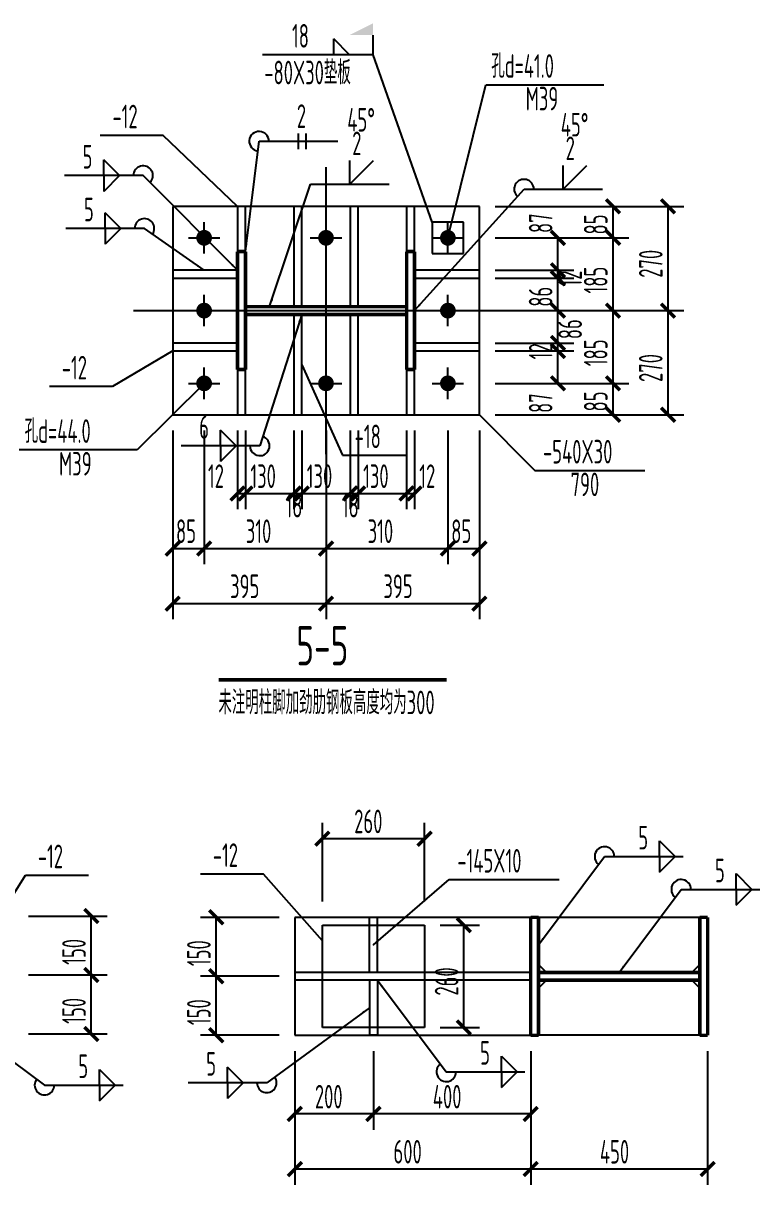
# Model space of a CAD drawing. Extents: x 9834882 to 10005569, y 1691670 to 2510806.
# Drawn here: x 9950872 to 9960239, y 1707308 to 1722075 of the extents above; entities that cross this region are included whole.
import ezdxf

# ---------------------------------------------------------------- set-up
doc = ezdxf.new("R2010")
doc.units = 0
doc.header["$LTSCALE"] = 1000
doc.header["$MEASUREMENT"] = 0
for name, color, linetype in [('10', 7, 'CONTINUOUS'), ('20', 2, 'CONTINUOUS'), ('尺寸标注', 86, 'CONTINUOUS'), ('焊缝标注', 6, 'CONTINUOUS'), ('编号标注', 253, 'CONTINUOUS'), ('螺栓孔标注', 6, 'CONTINUOUS'), ('钢板标注', 6, 'CONTINUOUS')]:
    doc.layers.add(name, color=color, linetype=linetype)
doc.styles.add('TSSD_REIN', font='atssdeng.shx', dxfattribs={"width": 0.7, "bigfont": 'atssdchn.shx'})

msp = doc.modelspace()

# ---------------------------------------------------------------- linework, layer by layer
at = {"layer": '10'}
for p, q in [((9954722.5, 1716596.9), (9954722.5, 1720246.9)), ((9953172.5, 1719146.9), (9953172.5, 1719546.9)), ((9954722.5, 1719146.9), (9954722.5, 1719546.9)), ((9956272.5, 1719146.9), (9956272.5, 1719546.9)), ((9952972.5, 1719346.9), (9953372.5, 1719346.9)), ((9954522.5, 1719346.9), (9954922.5, 1719346.9)), ((9956072.5, 1719346.9), (9956472.5, 1719346.9)), ((9953172.5, 1718221.9), (9953172.5, 1718621.9)), ((9956272.5, 1718221.9), (9956272.5, 1718621.9)), ((9952272.5, 1718421.9), (9957172.5, 1718421.9)), ((9952972.5, 1718421.9), (9953372.5, 1718421.9)), ((9956072.5, 1718421.9), (9956472.5, 1718421.9)), ((9953172.5, 1717296.9), (9953172.5, 1717696.9)), ((9954722.5, 1717296.9), (9954722.5, 1717696.9)), ((9956272.5, 1717296.9), (9956272.5, 1717696.9)), ((9952972.5, 1717496.9), (9953372.5, 1717496.9)), ((9954522.5, 1717496.9), (9954922.5, 1717496.9)), ((9956072.5, 1717496.9), (9956472.5, 1717496.9))]:
    msp.add_line(p, q, dxfattribs=at)
at = {"layer": '10', "const_width": 100}
for points in [[(9953222.5, 1719346.9, 1), (9953122.5, 1719346.9, 1), (9953222.5, 1719346.9, 1)], [(9954772.5, 1719346.9, 1), (9954672.5, 1719346.9, 1), (9954772.5, 1719346.9, 1)], [(9956322.5, 1719346.9, 1), (9956222.5, 1719346.9, 1), (9956322.5, 1719346.9, 1)], [(9953222.5, 1718421.9, 1), (9953122.5, 1718421.9, 1), (9953222.5, 1718421.9, 1)], [(9956322.5, 1718421.9, 1), (9956222.5, 1718421.9, 1), (9956322.5, 1718421.9, 1)], [(9953222.5, 1717496.9, 1), (9953122.5, 1717496.9, 1), (9953222.5, 1717496.9, 1)], [(9954772.5, 1717496.9, 1), (9954672.5, 1717496.9, 1), (9954772.5, 1717496.9, 1)], [(9956322.5, 1717496.9, 1), (9956222.5, 1717496.9, 1), (9956322.5, 1717496.9, 1)]]:
    msp.add_lwpolyline(points, format="xyb", dxfattribs=at)
at = {"layer": '10', "color": 3, "const_width": 45}
for points in [[(9953697.5, 1719171.9), (9953597.5, 1719171.9)], [(9953597.5, 1719171.9), (9953597.5, 1717671.9)], [(9953697.5, 1717671.9), (9953697.5, 1719171.9)], [(9955847.5, 1719171.9), (9955747.5, 1719171.9)], [(9955747.5, 1719171.9), (9955747.5, 1717671.9)], [(9955847.5, 1717671.9), (9955847.5, 1719171.9)], [(9953697.5, 1718471.9), (9955747.5, 1718471.9)], [(9953697.5, 1718371.9), (9955747.5, 1718371.9)], [(9953597.5, 1717671.9), (9953697.5, 1717671.9)], [(9955747.5, 1717671.9), (9955847.5, 1717671.9)]]:
    msp.add_lwpolyline(points, dxfattribs=at)
at = {"layer": '10', "const_width": 45}
msp.add_lwpolyline([(9953358, 1713726.3), (9956256.6, 1713726.3)], dxfattribs=at)
at = {"layer": '20'}
for points in [[(9956672.5, 1719746.9), (9952772.5, 1719746.9)], [(9952772.5, 1719746.9), (9952772.5, 1717096.9)], [(9953697.5, 1719746.9), (9953597.5, 1719746.9)], [(9953597.5, 1719746.9), (9953597.5, 1719171.9)], [(9953697.5, 1719171.9), (9953697.5, 1719746.9)], [(9954414.1, 1719746.9), (9954314.1, 1719746.9)], [(9954314.1, 1719746.9), (9954314.1, 1718471.9)], [(9954414.1, 1718471.9), (9954414.1, 1719746.9)], [(9955130.8, 1719746.9), (9955030.8, 1719746.9)], [(9955030.8, 1719746.9), (9955030.8, 1718471.9)], [(9955130.8, 1718471.9), (9955130.8, 1719746.9)], [(9955847.5, 1719746.9), (9955747.5, 1719746.9)], [(9955747.5, 1719746.9), (9955747.5, 1719171.9)], [(9955847.5, 1719171.9), (9955847.5, 1719746.9)], [(9956672.5, 1717096.9), (9956672.5, 1719746.9)], [(9956472.5, 1719546.9), (9956072.5, 1719546.9)], [(9956072.5, 1719546.9), (9956072.5, 1719146.9)], [(9956472.5, 1719146.9), (9956472.5, 1719546.9)], [(9953597.5, 1719171.9), (9953697.5, 1719171.9)], [(9955747.5, 1719171.9), (9955847.5, 1719171.9)], [(9956072.5, 1719146.9), (9956472.5, 1719146.9)], [(9953597.5, 1718934.4), (9952772.5, 1718934.4)], [(9952772.5, 1718934.4), (9952772.5, 1718834.4)], [(9953597.5, 1718834.4), (9953597.5, 1718934.4)], [(9956672.5, 1718934.4), (9955847.5, 1718934.4)], [(9955847.5, 1718934.4), (9955847.5, 1718834.4)], [(9956672.5, 1718834.4), (9956672.5, 1718934.4)], [(9952772.5, 1718834.4), (9953597.5, 1718834.4)], [(9955847.5, 1718834.4), (9956672.5, 1718834.4)], [(9954314.1, 1718471.9), (9954414.1, 1718471.9)], [(9955030.8, 1718471.9), (9955130.8, 1718471.9)], [(9954414.1, 1718371.9), (9954314.1, 1718371.9)], [(9954314.1, 1718371.9), (9954314.1, 1717096.9)], [(9954414.1, 1717096.9), (9954414.1, 1718371.9)], [(9955130.8, 1718371.9), (9955030.8, 1718371.9)], [(9955030.8, 1718371.9), (9955030.8, 1717096.9)], [(9955130.8, 1717096.9), (9955130.8, 1718371.9)], [(9953597.5, 1718009.4), (9952772.5, 1718009.4)], [(9952772.5, 1718009.4), (9952772.5, 1717909.4)], [(9953597.5, 1717909.4), (9953597.5, 1718009.4)], [(9956672.5, 1718009.4), (9955847.5, 1718009.4)], [(9955847.5, 1718009.4), (9955847.5, 1717909.4)], [(9956672.5, 1717909.4), (9956672.5, 1718009.4)], [(9952772.5, 1717909.4), (9953597.5, 1717909.4)], [(9955847.5, 1717909.4), (9956672.5, 1717909.4)], [(9953697.5, 1717671.9), (9953597.5, 1717671.9)], [(9953597.5, 1717671.9), (9953597.5, 1717096.9)], [(9953697.5, 1717096.9), (9953697.5, 1717671.9)], [(9955847.5, 1717671.9), (9955747.5, 1717671.9)], [(9955747.5, 1717671.9), (9955747.5, 1717096.9)], [(9955847.5, 1717096.9), (9955847.5, 1717671.9)], [(9952772.5, 1717096.9), (9956672.5, 1717096.9)], [(9953597.5, 1717096.9), (9953697.5, 1717096.9)], [(9954314.1, 1717096.9), (9954414.1, 1717096.9)], [(9955030.8, 1717096.9), (9955130.8, 1717096.9)], [(9955747.5, 1717096.9), (9955847.5, 1717096.9)]]:
    msp.add_lwpolyline(points, dxfattribs=at)
at = {"layer": '尺寸标注'}
for p, q in [((9956872.5, 1719746.9), (9958572.5, 1719746.9)), ((9956872.5, 1719746.9), (9959272.5, 1719746.9)), ((9958372.5, 1719346.9), (9958372.5, 1719746.9)), ((9959072.5, 1718421.9), (9959072.5, 1719746.9)), ((9956872.5, 1719346.9), (9957872.5, 1719346.9)), ((9956872.5, 1719346.9), (9958572.5, 1719346.9)), ((9956872.5, 1719346.9), (9958572.5, 1719346.9)), ((9957672.5, 1718934.4), (9957672.5, 1719346.9)), ((9958372.5, 1718421.9), (9958372.5, 1719346.9)), ((9956872.5, 1718934.4), (9957872.5, 1718934.4)), ((9956872.5, 1718934.4), (9957872.5, 1718934.4)), ((9957672.5, 1718834.4), (9957672.5, 1718934.4)), ((9956872.5, 1718834.4), (9957872.5, 1718834.4)), ((9956872.5, 1718834.4), (9957872.5, 1718834.4)), ((9957672.5, 1718421.9), (9957672.5, 1718834.4)), ((9956872.5, 1718421.9), (9957872.5, 1718421.9)), ((9956872.5, 1718421.9), (9957872.5, 1718421.9)), ((9956872.5, 1718421.9), (9958572.5, 1718421.9)), ((9956872.5, 1718421.9), (9958572.5, 1718421.9)), ((9956872.5, 1718421.9), (9959272.5, 1718421.9)), ((9956872.5, 1718421.9), (9959272.5, 1718421.9)), ((9957672.5, 1718009.4), (9957672.5, 1718421.9)), ((9958372.5, 1717496.9), (9958372.5, 1718421.9)), ((9959072.5, 1717096.9), (9959072.5, 1718421.9)), ((9956872.5, 1718009.4), (9957872.5, 1718009.4)), ((9956872.5, 1718009.4), (9957872.5, 1718009.4)), ((9957672.5, 1717909.4), (9957672.5, 1718009.4)), ((9956872.5, 1717909.4), (9957872.5, 1717909.4)), ((9956872.5, 1717909.4), (9957872.5, 1717909.4)), ((9957672.5, 1717496.9), (9957672.5, 1717909.4)), ((9956872.5, 1717496.9), (9957872.5, 1717496.9)), ((9956872.5, 1717496.9), (9958572.5, 1717496.9)), ((9956872.5, 1717496.9), (9958572.5, 1717496.9)), ((9958372.5, 1717096.9), (9958372.5, 1717496.9)), ((9956872.5, 1717096.9), (9958572.5, 1717096.9)), ((9956872.5, 1717096.9), (9959272.5, 1717096.9)), ((9952772.5, 1716896.9), (9952772.5, 1715196.9)), ((9952772.5, 1716896.9), (9952772.5, 1714496.9)), ((9953172.5, 1716896.9), (9953172.5, 1715196.9)), ((9953172.5, 1716896.9), (9953172.5, 1715196.9)), ((9953597.5, 1716896.9), (9953597.5, 1715896.9)), ((9953697.5, 1716896.9), (9953697.5, 1715896.9)), ((9953697.5, 1716896.9), (9953697.5, 1715896.9)), ((9954314.1, 1716896.9), (9954314.1, 1715896.9)), ((9954314.1, 1716896.9), (9954314.1, 1715896.9)), ((9954414.1, 1716896.9), (9954414.1, 1715896.9)), ((9954414.1, 1716896.9), (9954414.1, 1715896.9)), ((9954722.5, 1716896.9), (9954722.5, 1715196.9)), ((9954722.5, 1716896.9), (9954722.5, 1715196.9)), ((9954722.5, 1716896.9), (9954722.5, 1714496.9)), ((9954722.5, 1716896.9), (9954722.5, 1714496.9)), ((9955030.8, 1716896.9), (9955030.8, 1715896.9)), ((9955030.8, 1716896.9), (9955030.8, 1715896.9)), ((9955130.8, 1716896.9), (9955130.8, 1715896.9)), ((9955130.8, 1716896.9), (9955130.8, 1715896.9)), ((9955747.5, 1716896.9), (9955747.5, 1715896.9)), ((9955747.5, 1716896.9), (9955747.5, 1715896.9)), ((9955847.5, 1716896.9), (9955847.5, 1715896.9)), ((9956272.5, 1716896.9), (9956272.5, 1715196.9)), ((9956272.5, 1716896.9), (9956272.5, 1715196.9)), ((9956672.5, 1716896.9), (9956672.5, 1715196.9)), ((9956672.5, 1716896.9), (9956672.5, 1714496.9)), ((9953597.5, 1716096.9), (9953697.5, 1716096.9)), ((9953697.5, 1716096.9), (9954314.1, 1716096.9)), ((9954314.1, 1716096.9), (9954414.1, 1716096.9)), ((9954414.1, 1716096.9), (9955030.8, 1716096.9)), ((9955030.8, 1716096.9), (9955130.8, 1716096.9)), ((9955130.8, 1716096.9), (9955747.5, 1716096.9)), ((9955747.5, 1716096.9), (9955847.5, 1716096.9)), ((9952772.5, 1715396.9), (9953172.5, 1715396.9)), ((9953172.5, 1715396.9), (9954722.5, 1715396.9)), ((9954722.5, 1715396.9), (9956272.5, 1715396.9)), ((9956272.5, 1715396.9), (9956672.5, 1715396.9)), ((9952772.5, 1714696.9), (9954722.5, 1714696.9)), ((9954722.5, 1714696.9), (9956672.5, 1714696.9)), ((9954675.8, 1710908.1), (9954675.8, 1711908.1)), ((9955975.8, 1710908.1), (9955975.8, 1711908.1)), ((9955975.8, 1711708.1), (9954675.8, 1711708.1)), ((9950937.3, 1710725.1), (9951937.3, 1710725.1)), ((9951737.3, 1709975.1), (9951737.3, 1710725.1)), ((9954125.8, 1710708.1), (9953125.8, 1710708.1)), ((9953325.8, 1709958.1), (9953325.8, 1710708.1)), ((9956175.8, 1710608.1), (9956675.8, 1710608.1)), ((9956475.8, 1709308.1), (9956475.8, 1710608.1)), ((9950937.3, 1709975.1), (9951937.3, 1709975.1)), ((9950937.3, 1709975.1), (9951937.3, 1709975.1)), ((9951737.3, 1709225.1), (9951737.3, 1709975.1)), ((9954125.8, 1709958.1), (9953125.8, 1709958.1)), ((9954125.8, 1709958.1), (9953125.8, 1709958.1)), ((9953325.8, 1709208.1), (9953325.8, 1709958.1)), ((9956175.8, 1709308.1), (9956675.8, 1709308.1)), ((9950937.3, 1709225.1), (9951937.3, 1709225.1)), ((9954125.8, 1709208.1), (9953125.8, 1709208.1)), ((9954325.8, 1709008.1), (9954325.8, 1708008.1)), ((9954325.8, 1709008.1), (9954325.8, 1707308.1)), ((9955325.8, 1709008.1), (9955325.8, 1708008.1)), ((9955325.8, 1709008.1), (9955325.8, 1708008.1)), ((9957325.8, 1709008.1), (9957325.8, 1708008.1)), ((9957325.8, 1709008.1), (9957325.8, 1707308.1)), ((9957325.8, 1709008.1), (9957325.8, 1707308.1)), ((9959575.8, 1709008.1), (9959575.8, 1707308.1)), ((9955325.8, 1708208.1), (9954325.8, 1708208.1)), ((9957325.8, 1708208.1), (9955325.8, 1708208.1)), ((9957325.8, 1707508.1), (9954325.8, 1707508.1)), ((9959575.8, 1707508.1), (9957325.8, 1707508.1))]:
    msp.add_line(p, q, dxfattribs=at)
at = {"layer": '尺寸标注', "const_width": 45}
for points in [[(9958284.1, 1719835.3), (9958460.8, 1719658.5)], [(9958984.1, 1719835.3), (9959160.8, 1719658.5)], [(9957584.1, 1719435.3), (9957760.8, 1719258.5)], [(9958284.1, 1719435.3), (9958460.8, 1719258.5)], [(9958284.1, 1719435.3), (9958460.8, 1719258.5)], [(9957584.1, 1719022.8), (9957760.8, 1718846)], [(9957584.1, 1719022.8), (9957760.8, 1718846)], [(9957584.1, 1718922.8), (9957760.8, 1718746)], [(9957584.1, 1718922.8), (9957760.8, 1718746)], [(9957584.1, 1718510.3), (9957760.8, 1718333.5)], [(9957584.1, 1718510.3), (9957760.8, 1718333.5)], [(9958284.1, 1718510.3), (9958460.8, 1718333.5)], [(9958284.1, 1718510.3), (9958460.8, 1718333.5)], [(9958984.1, 1718510.3), (9959160.8, 1718333.5)], [(9958984.1, 1718510.3), (9959160.8, 1718333.5)], [(9957584.1, 1718097.8), (9957760.8, 1717921)], [(9957584.1, 1718097.8), (9957760.8, 1717921)], [(9957584.1, 1717997.8), (9957760.8, 1717821)], [(9957584.1, 1717997.8), (9957760.8, 1717821)], [(9957584.1, 1717585.3), (9957760.8, 1717408.5)], [(9958284.1, 1717585.3), (9958460.8, 1717408.5)], [(9958284.1, 1717585.3), (9958460.8, 1717408.5)], [(9958284.1, 1717185.3), (9958460.8, 1717008.5)], [(9958984.1, 1717185.3), (9959160.8, 1717008.5)], [(9953509.1, 1716008.5), (9953685.8, 1716185.3)], [(9953609.1, 1716008.5), (9953785.8, 1716185.3)], [(9953609.1, 1716008.5), (9953785.8, 1716185.3)], [(9954225.7, 1716008.5), (9954402.5, 1716185.3)], [(9954225.7, 1716008.5), (9954402.5, 1716185.3)], [(9954325.7, 1716008.5), (9954502.5, 1716185.3)], [(9954325.7, 1716008.5), (9954502.5, 1716185.3)], [(9954942.4, 1716008.5), (9955119.2, 1716185.3)], [(9954942.4, 1716008.5), (9955119.2, 1716185.3)], [(9955042.4, 1716008.5), (9955219.2, 1716185.3)], [(9955042.4, 1716008.5), (9955219.2, 1716185.3)], [(9955659.1, 1716008.5), (9955835.8, 1716185.3)], [(9955659.1, 1716008.5), (9955835.8, 1716185.3)], [(9955759.1, 1716008.5), (9955935.8, 1716185.3)], [(9952684.1, 1715308.5), (9952860.8, 1715485.3)], [(9953084.1, 1715308.5), (9953260.8, 1715485.3)], [(9953084.1, 1715308.5), (9953260.8, 1715485.3)], [(9954634.1, 1715308.5), (9954810.8, 1715485.3)], [(9954634.1, 1715308.5), (9954810.8, 1715485.3)], [(9956184.1, 1715308.5), (9956360.8, 1715485.3)], [(9956184.1, 1715308.5), (9956360.8, 1715485.3)], [(9956584.1, 1715308.5), (9956760.8, 1715485.3)], [(9952684.1, 1714608.5), (9952860.8, 1714785.3)], [(9954634.1, 1714608.5), (9954810.8, 1714785.3)], [(9954634.1, 1714608.5), (9954810.8, 1714785.3)], [(9956584.1, 1714608.5), (9956760.8, 1714785.3)], [(9954587.4, 1711619.7), (9954764.2, 1711796.5)], [(9955887.4, 1711619.7), (9956064.2, 1711796.5)], [(9951648.9, 1710813.5), (9951825.7, 1710636.7)], [(9953237.4, 1710796.5), (9953414.2, 1710619.7)], [(9956387.4, 1710696.5), (9956564.2, 1710519.7)], [(9951648.9, 1710063.5), (9951825.7, 1709886.7)], [(9951648.9, 1710063.5), (9951825.7, 1709886.7)], [(9953237.4, 1710046.5), (9953414.2, 1709869.7)], [(9953237.4, 1710046.5), (9953414.2, 1709869.7)], [(9951648.9, 1709313.5), (9951825.7, 1709136.7)], [(9953237.4, 1709296.5), (9953414.2, 1709119.7)], [(9956387.4, 1709396.5), (9956564.2, 1709219.7)], [(9954237.4, 1708119.7), (9954414.2, 1708296.5)], [(9955237.4, 1708119.7), (9955414.2, 1708296.5)], [(9955237.4, 1708119.7), (9955414.2, 1708296.5)], [(9957237.4, 1708119.7), (9957414.2, 1708296.5)], [(9954237.4, 1707419.7), (9954414.2, 1707596.5)], [(9957237.4, 1707419.7), (9957414.2, 1707596.5)], [(9957237.4, 1707419.7), (9957414.2, 1707596.5)], [(9959487.4, 1707419.7), (9959664.2, 1707596.5)]]:
    msp.add_lwpolyline(points, dxfattribs=at)
at = {"layer": '尺寸标注', "color": 3, "const_width": 45}
for points in [[(9957325.8, 1709208.1), (9957325.8, 1710708.1)], [(9957325.8, 1710708.1), (9957425.8, 1710708.1)], [(9957425.8, 1710708.1), (9957425.8, 1709208.1)], [(9959475.8, 1709208.1), (9959475.8, 1710708.1)], [(9959475.8, 1710708.1), (9959575.8, 1710708.1)], [(9959575.8, 1710708.1), (9959575.8, 1709208.1)], [(9959475.8, 1710008.1), (9957425.8, 1710008.1)], [(9959475.8, 1709908.1), (9957425.8, 1709908.1)], [(9957425.8, 1709208.1), (9957325.8, 1709208.1)], [(9959575.8, 1709208.1), (9959475.8, 1709208.1)]]:
    msp.add_lwpolyline(points, dxfattribs=at)
at = {"layer": '焊缝标注'}
for p, q in [((9955021.7, 1721675.3), (9954821.7, 1721875.3)), ((9954821.7, 1721675.3), (9954821.7, 1721875.3)), ((9955321.7, 1721675.3), (9955321.7, 1721925.3)), ((9955321.7, 1721675.3), (9953914.8, 1721675.3)), ((9956072.5, 1719546.9), (9955321.7, 1721675.3)), ((9954371.5, 1720474.4), (9954371.5, 1720674.4)), ((9954471.5, 1720474.4), (9954471.5, 1720674.4)), ((9953697.5, 1719171.9), (9953871.5, 1720574.4)), ((9953871.5, 1720574.4), (9954871.5, 1720574.4)), ((9952096.8, 1720137.9), (9951896.8, 1720337.9)), ((9951896.8, 1720137.9), (9951896.8, 1720337.9)), ((9955025.6, 1720028.4), (9955025.6, 1720328.4)), ((9955025.6, 1720028.4), (9955325.6, 1720328.4)), ((9957740.5, 1719965.6), (9957740.5, 1720265.6)), ((9957740.5, 1719965.6), (9958040.5, 1720265.6)), ((9952396.8, 1720137.9), (9951396.8, 1720137.9)), ((9952096.8, 1720137.9), (9951896.8, 1719937.9)), ((9951896.8, 1720137.9), (9951896.8, 1719937.9)), ((9953597.5, 1718934.4), (9952396.8, 1720137.9)), ((9954005, 1718471.9), (9954525.6, 1720028.4)), ((9954525.6, 1720028.4), (9955525.6, 1720028.4)), ((9955847.5, 1718421.9), (9957240.5, 1719965.6)), ((9957240.5, 1719965.6), (9958240.5, 1719965.6)), ((9952114.2, 1719466.6), (9951914.2, 1719666.6)), ((9951914.2, 1719466.6), (9951914.2, 1719666.6)), ((9952414.2, 1719466.6), (9951414.2, 1719466.6)), ((9952114.2, 1719466.6), (9951914.2, 1719266.6)), ((9951914.2, 1719466.6), (9951914.2, 1719266.6)), ((9953172.5, 1718934.4), (9952414.2, 1719466.6)), ((9954414.1, 1718371.9), (9953879.9, 1716702.1)), ((9953579.9, 1716702.1), (9953379.9, 1716902.1)), ((9953379.9, 1716702.1), (9953379.9, 1716902.1)), ((9953879.9, 1716702.1), (9952879.9, 1716702.1)), ((9953579.9, 1716702.1), (9953379.9, 1716502.1)), ((9953379.9, 1716702.1), (9953379.9, 1716502.1)), ((9958963.9, 1711681.4), (9959163.9, 1711481.4)), ((9958963.9, 1711481.4), (9958963.9, 1711681.4)), ((9957425.8, 1710358.1), (9958263.9, 1711481.4)), ((9958263.9, 1711481.4), (9959263.9, 1711481.4)), ((9958963.9, 1711281.4), (9959163.9, 1711481.4)), ((9958963.9, 1711481.4), (9958963.9, 1711281.4)), ((9959938.9, 1711263.8), (9960138.9, 1711063.8)), ((9959938.9, 1711063.8), (9959938.9, 1711263.8)), ((9958450.8, 1710008.1), (9959238.9, 1711063.8)), ((9959238.9, 1711063.8), (9960238.9, 1711063.8)), ((9959938.9, 1710863.8), (9960138.9, 1711063.8)), ((9959938.9, 1711063.8), (9959938.9, 1710863.8)), ((9955375.8, 1709908.1), (9956252.2, 1708744.9)), ((9949787.3, 1709575.1), (9951142.3, 1708574.8)), ((9955275.8, 1709558.1), (9953969, 1708604.9)), ((9956952.2, 1708944.9), (9957152.2, 1708744.9)), ((9956952.2, 1708744.9), (9956952.2, 1708944.9)), ((9951842.3, 1708774.8), (9952042.3, 1708574.8)), ((9951842.3, 1708574.8), (9951842.3, 1708774.8)), ((9953669, 1708604.9), (9953469, 1708804.9)), ((9953469, 1708604.9), (9953469, 1708804.9)), ((9956252.2, 1708744.9), (9957252.2, 1708744.9)), ((9956952.2, 1708544.9), (9957152.2, 1708744.9)), ((9956952.2, 1708744.9), (9956952.2, 1708544.9)), ((9951142.3, 1708574.8), (9952142.3, 1708574.8)), ((9951842.3, 1708374.8), (9952042.3, 1708574.8)), ((9951842.3, 1708574.8), (9951842.3, 1708374.8)), ((9953969, 1708604.9), (9952969, 1708604.9)), ((9953669, 1708604.9), (9953469, 1708404.9)), ((9953469, 1708604.9), (9953469, 1708404.9))]:
    msp.add_line(p, q, dxfattribs=at)
at = {"layer": '焊缝标注', "color": 2}
for points in [[(9955275.8, 1710008.1), (9955275.8, 1710708.1)], [(9955375.8, 1710708.1), (9955275.8, 1710708.1)], [(9955375.8, 1710008.1), (9955375.8, 1710708.1)], [(9957325.8, 1710008.1), (9954325.8, 1710008.1)], [(9957325.8, 1709908.1), (9954325.8, 1709908.1)], [(9955275.8, 1709908.1), (9955275.8, 1709208.1)], [(9955375.8, 1709908.1), (9955375.8, 1709208.1)], [(9955375.8, 1709208.1), (9955275.8, 1709208.1)]]:
    msp.add_lwpolyline(points, dxfattribs=at)
at = {"layer": '焊缝标注'}
for centre, start, end in [((9953871.5, 1720574.4), 0, 262.92576), ((9952396.8, 1720137.9), 314.93155, 180.00001), ((9957240.5, 1719965.6), 0, 227.93635), ((9952414.2, 1719466.6), 324.93777, 180.00001), ((9953879.9, 1716702.1), 179.99999, 72.26097), ((9958263.9, 1711481.4), 0, 233.27421), ((9959238.9, 1711063.8), 0, 233.25794), ((9956252.2, 1708744.9), 126.99342, 0), ((9951142.3, 1708574.8), 143.56265, 0), ((9953969, 1708604.9), 179.99999, 36.10808)]:
    msp.add_arc(centre, 125, start, end, dxfattribs=at)
for points in [[(9955321.7, 1721925.3), (9955021.7, 1721925.3), (9955321.7, 1722075.3)], [(9956072.5, 1719546.9), (9956053.3, 1719646.2), (9956025, 1719636.2)], [(9953697.5, 1719171.9), (9953724.7, 1719269.3), (9953694.9, 1719273)], [(9953172.5, 1718934.4), (9953099.2, 1719004.2), (9953082, 1718979.6)], [(9953597.5, 1718934.4), (9953537.5, 1719015.8), (9953516.2, 1718994.6)], [(9954005, 1718471.9), (9954050.9, 1718562), (9954022.5, 1718571.5)], [(9955847.5, 1718421.9), (9955925.6, 1718486.1), (9955903.3, 1718506.2)], [(9954414.1, 1718371.9), (9954369.4, 1718281.3), (9954397.9, 1718272.1)], [(9957425.8, 1710358.1), (9957497.6, 1710429.3), (9957473.6, 1710447.3)], [(9958450.8, 1710008.1), (9958522.7, 1710079.3), (9958498.6, 1710097.2)], [(9955375.8, 1709908.1), (9955424, 1709819.2), (9955448, 1709837.3)], [(9955275.8, 1709558.1), (9955186.2, 1709511.3), (9955203.9, 1709487.1)]]:
    msp.add_solid(points, dxfattribs=at)
at = {"layer": '编号标注', "color": 2}
for points in [[(9957325.8, 1710708.1), (9954325.8, 1710708.1)], [(9954325.8, 1710708.1), (9954325.8, 1709208.1)], [(9957325.8, 1709208.1), (9957325.8, 1710708.1)], [(9959475.8, 1710708.1), (9957425.8, 1710708.1)], [(9954675.8, 1709308.1), (9954675.8, 1710608.1)], [(9954675.8, 1710608.1), (9955975.8, 1710608.1)], [(9955975.8, 1710608.1), (9955975.8, 1709308.1)], [(9957425.8, 1710108.1), (9957525.8, 1710008.1)], [(9959475.8, 1710108.1), (9959375.8, 1710008.1)], [(9957425.8, 1709808.1), (9957525.8, 1709908.1)], [(9959475.8, 1709808.1), (9959375.8, 1709908.1)], [(9955975.8, 1709308.1), (9954675.8, 1709308.1)], [(9954325.8, 1709208.1), (9957325.8, 1709208.1)], [(9959475.8, 1709208.1), (9957425.8, 1709208.1)]]:
    msp.add_lwpolyline(points, dxfattribs=at)
at = {"layer": '螺栓孔标注'}
for p, q in [((9956272.5, 1719346.9), (9956756.6, 1721291.7)), ((9956756.6, 1721291.7), (9958256.6, 1721291.7)), ((9953172.5, 1717496.9), (9952322.2, 1716650.1)), ((9952322.2, 1716650.1), (9950822.2, 1716650.1))]:
    msp.add_line(p, q, dxfattribs=at)
at = {"layer": '螺栓孔标注', "const_width": 10}
for points in [[(9956277.5, 1719346.9, 1), (9956267.5, 1719346.9, 1), (9956277.5, 1719346.9, 1)], [(9953177.5, 1717496.9, 1), (9953167.5, 1717496.9, 1), (9953177.5, 1717496.9, 1)]]:
    msp.add_lwpolyline(points, format="xyb", dxfattribs=at)
at = {"layer": '钢板标注'}
for p, q in [((9952651.9, 1720649.4), (9951851.9, 1720649.4)), ((9953597.5, 1719746.9), (9952651.9, 1720649.4)), ((9952772.5, 1717909.4), (9952007.6, 1717456.6)), ((9954414.1, 1717734.4), (9954932.5, 1716582.7)), ((9952007.6, 1717456.6), (9951207.6, 1717456.6)), ((9956672.5, 1717096.9), (9957377.6, 1716387.9)), ((9954932.5, 1716582.7), (9955732.5, 1716582.7)), ((9957377.6, 1716387.9), (9958777.6, 1716387.9)), ((9950387.3, 1710425.1), (9950902.7, 1711242.9)), ((9950902.7, 1711242.9), (9951702.7, 1711242.9)), ((9953928.3, 1711258.8), (9953128.3, 1711258.8)), ((9954675.8, 1710408.1), (9953928.3, 1711258.8)), ((9955325.8, 1710358.1), (9956288, 1711187.4)), ((9956288, 1711187.4), (9957688, 1711187.4))]:
    msp.add_line(p, q, dxfattribs=at)
at = {"layer": '钢板标注', "const_width": 10}
for points in [[(9953602.5, 1719746.9, 1), (9953592.5, 1719746.9, 1), (9953602.5, 1719746.9, 1)], [(9952777.5, 1717909.4, 1), (9952767.5, 1717909.4, 1), (9952777.5, 1717909.4, 1)], [(9954419.1, 1717734.4, 1), (9954409.1, 1717734.4, 1), (9954419.1, 1717734.4, 1)], [(9956677.5, 1717096.9, 1), (9956667.5, 1717096.9, 1), (9956677.5, 1717096.9, 1)], [(9954680.8, 1710408.1, 1), (9954670.8, 1710408.1, 1), (9954680.8, 1710408.1, 1)], [(9955330.8, 1710358.1, 1), (9955320.8, 1710358.1, 1), (9955330.8, 1710358.1, 1)]]:
    msp.add_lwpolyline(points, format="xyb", dxfattribs=at)

# ---------------------------------------------------------------- texts
at = {"layer": '10', "ltscale": 0.1, "style": 'TSSD_REIN', "width": 0.65}
msp.add_text('5-5', height=500, dxfattribs=at).set_placement((9954344.5, 1713911.8))
at = {"layer": '尺寸标注', "style": 'TSSD_REIN', "width": 0.6}
for s, p in [('87', (9957602.5, 1719408.2)), ('85', (9958302.5, 1719389.4)), ('270', (9959002.5, 1718839.4)), ('12', (9957977.5, 1718726.9)), ('185', (9958302.5, 1718639.4)), ('86', (9957602.5, 1718470.7)), ('86', (9957977.5, 1718058.2)), ('185', (9958302.5, 1717714.4)), ('12', (9957602.5, 1717801.9)), ('270', (9959002.5, 1717514.4)), ('87', (9957602.5, 1717120.7)), ('85', (9958302.5, 1717139.4)), ('150', (9951667.3, 1710105.1)), ('150', (9953255.8, 1710088.1)), ('260', (9956405.8, 1709713.1)), ('150', (9951667.3, 1709355.1)), ('150', (9953255.8, 1709338.1))]:
    msp.add_text(s, height=300, rotation=90, dxfattribs=at).set_placement(p)
for s, p in [('12', (9953221.2, 1716166.9)), ('130', (9953760.8, 1716166.9)), ('130', (9954477.5, 1716166.9)), ('130', (9955194.1, 1716166.9)), ('12', (9955908.7, 1716166.9)), ('18', (9954206.6, 1715791.9)), ('18', (9954923.3, 1715791.9)), ('85', (9952815, 1715466.9)), ('310', (9953702.5, 1715466.9)), ('310', (9955252.5, 1715466.9)), ('85', (9956315, 1715466.9)), ('395', (9953502.5, 1714766.9)), ('395', (9955452.5, 1714766.9)), ('260', (9955080.8, 1711778.1)), ('200', (9954580.8, 1708278.1)), ('400', (9956080.8, 1708278.1)), ('600', (9955580.8, 1707578.1)), ('450', (9958205.8, 1707578.1))]:
    msp.add_text(s, height=300, dxfattribs=at).set_placement(p)
at = {"layer": '焊缝标注', "style": 'TSSD_REIN', "width": 0.6}
for s, p in [('18', (9954290, 1721765.3)), ('2', (9954351.5, 1720744.4)), ('45°', (9954993.1, 1720698.4)), ('45°', (9957708, 1720635.6)), ('2', (9955055.6, 1720398.4)), ('5', (9951626.8, 1720227.9)), ('2', (9957770.5, 1720335.6)), ('5', (9951644.2, 1719556.6)), ('6', (9953109.9, 1716792.1)), ('5', (9958693.9, 1711571.4)), ('5', (9959668.9, 1711153.8)), ('5', (9956682.2, 1708834.9)), ('5', (9951572.3, 1708664.8)), ('5', (9953199, 1708694.9))]:
    msp.add_text(s, height=300, dxfattribs=at).set_placement(p)
at = {"layer": '螺栓孔标注', "style": 'TSSD_REIN', "width": 0.6}
for s, p in [('孔d=41.0', (9956824.1, 1721381.7)), ('M39', (9957261.6, 1720966.7)), ('孔d=44.0', (9950889.7, 1716740.1)), ('M39', (9951327.2, 1716325.1))]:
    msp.add_text(s, height=300, dxfattribs=at).set_placement(p)
at = {"layer": '螺栓孔标注', "color": 5, "style": 'TSSD_REIN', "width": 0.6}
for s, p in [('-80X30垫板', (9953938.3, 1721298.6)), ('未注明柱脚加劲肋钢板高度均为300', (9953354.2, 1713290.4))]:
    msp.add_text(s, height=300, dxfattribs=at).set_placement(p)
at = {"layer": '钢板标注', "style": 'TSSD_REIN', "width": 0.6}
for s, p in [('-12', (9952006.9, 1720739.4)), ('-12', (9951362.6, 1717546.6)), ('-18', (9955087.5, 1716672.7)), ('-540X30', (9957482.6, 1716477.9)), ('790', (9957832.6, 1716062.9)), ('-12', (9951057.7, 1711332.9)), ('-12', (9953283.3, 1711348.8)), ('-145X10', (9956393, 1711277.4))]:
    msp.add_text(s, height=300, dxfattribs=at).set_placement(p)

doc.saveas('drawing.dxf')
